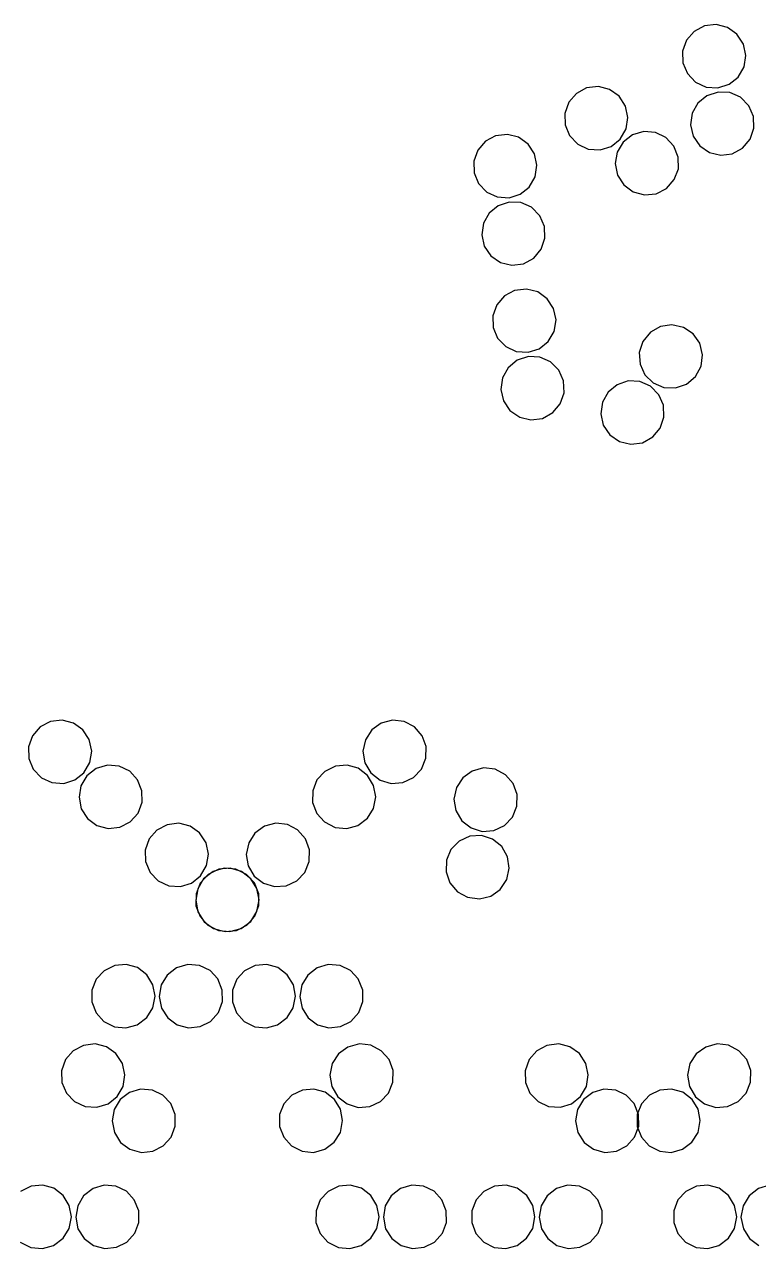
# Model space of a CAD drawing. Header units: metres. Extents: x -382 to 382, y -161 to 360.
# Drawn here: x -180 to -64.7, y -161.4 to 31 of the extents above; entities that cross this region are included whole.
import ezdxf

# ---------------------------------------------------------------- set-up
doc = ezdxf.new("R2010")
doc.units = ezdxf.units.M

msp = doc.modelspace()

# ---------------------------------------------------------------- linework, layer by layer
for p, q in [((-73.15, 30.83, -623.54), (-74.75, 29.97, -623.54)), ((-71.29, 31.05, -623.54), (-73.15, 30.83, -623.54)), ((-69.53, 30.59, -623.54), (-71.29, 31.05, -623.54)), ((-74.75, 29.97, -623.54), (-75.95, 28.6, -623.54)), ((-68.04, 29.54, -623.54), (-69.53, 30.59, -623.54)), ((-67.02, 27.98, -623.54), (-68.04, 29.54, -623.54)), ((-75.95, 28.6, -623.54), (-76.58, 26.84, -623.54)), ((-66.64, 26.19, -623.54), (-67.02, 27.98, -623.54)), ((-76.58, 26.84, -623.54), (-76.53, 25.02, -623.54)), ((-76.53, 25.02, -623.54), (-75.83, 23.34, -623.54)), ((-66.93, 24.39, -623.54), (-66.64, 26.19, -623.54)), ((-75.83, 23.34, -623.54), (-74.54, 21.99, -623.54)), ((-67.86, 22.78, -623.54), (-66.93, 24.39, -623.54)), ((-89.82, 21.29, -623.54), (-91.67, 21.07, -623.54)), ((-88.06, 20.84, -623.54), (-89.82, 21.29, -623.54)), ((-74.54, 21.99, -623.54), (-72.89, 21.22, -623.54)), ((-72.89, 21.22, -623.54), (-71.03, 21.1, -623.54)), ((-71.03, 21.1, -623.54), (-69.29, 21.65, -623.54)), ((-69.29, 21.65, -623.54), (-67.86, 22.78, -623.54)), ((-93.28, 20.21, -623.54), (-94.48, 18.84, -623.54)), ((-91.67, 21.07, -623.54), (-93.28, 20.21, -623.54)), ((-86.57, 19.78, -623.54), (-88.06, 20.84, -623.54)), ((-85.55, 18.22, -623.54), (-86.57, 19.78, -623.54)), ((-72.76, 19.85, -623.54), (-74.17, 18.69, -623.54)), ((-70.99, 20.43, -623.54), (-72.76, 19.85, -623.54)), ((-69.17, 20.34, -623.54), (-70.99, 20.43, -623.54)), ((-67.51, 19.6, -623.54), (-69.17, 20.34, -623.54)), ((-66.19, 18.27, -623.54), (-67.51, 19.6, -623.54)), ((-94.48, 18.84, -623.54), (-95.11, 17.08, -623.54)), ((-85.17, 16.44, -623.54), (-85.55, 18.22, -623.54)), ((-74.17, 18.69, -623.54), (-75.06, 17.1, -623.54)), ((-65.46, 16.6, -623.54), (-66.19, 18.27, -623.54)), ((-95.11, 17.08, -623.54), (-95.06, 15.26, -623.54)), ((-85.45, 14.64, -623.54), (-85.17, 16.44, -623.54)), ((-75.06, 17.1, -623.54), (-75.33, 15.25, -623.54)), ((-65.39, 14.74, -623.54), (-65.46, 16.6, -623.54)), ((-105.97, 13.54, -623.54), (-107.58, 12.68, -623.54)), ((-104.12, 13.76, -623.54), (-105.97, 13.54, -623.54)), ((-102.36, 13.31, -623.54), (-104.12, 13.76, -623.54)), ((-95.06, 15.26, -623.54), (-94.36, 13.58, -623.54)), ((-94.36, 13.58, -623.54), (-93.07, 12.23, -623.54)), ((-86.39, 13.03, -623.54), (-85.45, 14.64, -623.54)), ((-84.45, 13.69, -623.54), (-85.92, 12.55, -623.54)), ((-82.7, 14.21, -623.54), (-84.45, 13.69, -623.54)), ((-80.84, 14.06, -623.54), (-82.7, 14.21, -623.54)), ((-79.2, 13.26, -623.54), (-80.84, 14.06, -623.54)), ((-75.33, 15.25, -623.54), (-74.92, 13.48, -623.54)), ((-74.92, 13.48, -623.54), (-73.9, 11.97, -623.54)), ((-65.98, 13.02, -623.54), (-65.39, 14.74, -623.54)), ((-107.58, 12.68, -623.54), (-108.78, 11.31, -623.54)), ((-100.87, 12.25, -623.54), (-102.36, 13.31, -623.54)), ((-99.85, 10.69, -623.54), (-100.87, 12.25, -623.54)), ((-93.07, 12.23, -623.54), (-91.42, 11.46, -623.54)), ((-89.56, 11.34, -623.54), (-87.82, 11.89, -623.54)), ((-87.82, 11.89, -623.54), (-86.39, 13.03, -623.54)), ((-85.92, 12.55, -623.54), (-86.86, 10.99, -623.54)), ((-77.96, 11.93, -623.54), (-79.2, 13.26, -623.54)), ((-77.27, 10.19, -623.54), (-77.96, 11.93, -623.54)), ((-73.9, 11.97, -623.54), (-72.36, 10.91, -623.54)), ((-68.78, 10.72, -623.54), (-67.15, 11.62, -623.54)), ((-67.15, 11.62, -623.54), (-65.98, 13.02, -623.54)), ((-108.78, 11.31, -623.54), (-109.41, 9.55, -623.54)), ((-99.47, 8.91, -623.54), (-99.85, 10.69, -623.54)), ((-91.42, 11.46, -623.54), (-89.56, 11.34, -623.54)), ((-86.86, 10.99, -623.54), (-87.18, 9.19, -623.54)), ((-77.25, 8.37, -623.54), (-77.27, 10.19, -623.54)), ((-72.36, 10.91, -623.54), (-70.59, 10.48, -623.54)), ((-70.59, 10.48, -623.54), (-68.78, 10.72, -623.54)), ((-109.41, 9.55, -623.54), (-109.36, 7.73, -623.54)), ((-109.36, 7.73, -623.54), (-108.66, 6.05, -623.54)), ((-99.75, 7.11, -623.54), (-99.47, 8.91, -623.54)), ((-87.18, 9.19, -623.54), (-86.81, 7.36, -623.54)), ((-77.89, 6.66, -623.54), (-77.25, 8.37, -623.54)), ((-108.66, 6.05, -623.54), (-107.37, 4.7, -623.54)), ((-100.69, 5.49, -623.54), (-99.75, 7.11, -623.54)), ((-86.81, 7.36, -623.54), (-85.83, 5.83, -623.54)), ((-85.83, 5.83, -623.54), (-84.37, 4.74, -623.54)), ((-79.13, 5.27, -623.54), (-77.89, 6.66, -623.54)), ((-107.37, 4.7, -623.54), (-105.72, 3.93, -623.54)), ((-105.72, 3.93, -623.54), (-103.86, 3.81, -623.54)), ((-103.86, 3.81, -623.54), (-102.12, 4.36, -623.54)), ((-102.12, 4.36, -623.54), (-100.69, 5.49, -623.54)), ((-84.37, 4.74, -623.54), (-82.57, 4.25, -623.54)), ((-82.57, 4.25, -623.54), (-80.76, 4.44, -623.54)), ((-80.76, 4.44, -623.54), (-79.13, 5.27, -623.54)), ((-105.59, 2.56, -623.54), (-106.99, 1.4, -623.54)), ((-103.82, 3.14, -623.54), (-105.59, 2.56, -623.54)), ((-102, 3.05, -623.54), (-103.82, 3.14, -623.54)), ((-100.33, 2.31, -623.54), (-102, 3.05, -623.54)), ((-99.02, 0.99, -623.54), (-100.33, 2.31, -623.54)), ((-106.99, 1.4, -623.54), (-107.89, -0.19, -623.54)), ((-98.29, -0.69, -623.54), (-99.02, 0.99, -623.54)), ((-107.89, -0.19, -623.54), (-108.16, -2.04, -623.54)), ((-98.22, -2.55, -623.54), (-98.29, -0.69, -623.54)), ((-108.16, -2.04, -623.54), (-107.75, -3.81, -623.54)), ((-107.75, -3.81, -623.54), (-106.73, -5.32, -623.54)), ((-98.81, -4.27, -623.54), (-98.22, -2.55, -623.54)), ((-106.73, -5.32, -623.54), (-105.19, -6.38, -623.54)), ((-101.61, -6.57, -623.54), (-99.98, -5.67, -623.54)), ((-99.98, -5.67, -623.54), (-98.81, -4.27, -623.54)), ((-105.19, -6.38, -623.54), (-103.42, -6.81, -623.54)), ((-103.42, -6.81, -623.54), (-101.61, -6.57, -623.54)), ((-102.98, -10.76, -623.54), (-104.58, -11.62, -623.54)), ((-101.12, -10.54, -623.54), (-102.98, -10.76, -623.54)), ((-99.36, -11, -623.54), (-101.12, -10.54, -623.54)), ((-97.88, -12.06, -623.54), (-99.36, -11, -623.54)), ((-105.78, -13, -623.54), (-106.41, -14.75, -623.54)), ((-104.58, -11.62, -623.54), (-105.78, -13, -623.54)), ((-96.85, -13.62, -623.54), (-97.88, -12.06, -623.54)), ((-106.41, -14.75, -623.54), (-106.36, -16.57, -623.54)), ((-96.47, -15.4, -623.54), (-96.85, -13.62, -623.54)), ((-106.36, -16.57, -623.54), (-105.66, -18.26, -623.54)), ((-97.69, -18.81, -623.54), (-96.76, -17.2, -623.54)), ((-96.76, -17.2, -623.54), (-96.47, -15.4, -623.54)), ((-80.06, -16.43, -623.54), (-81.65, -17.33, -623.54)), ((-78.26, -16.16, -623.54), (-80.06, -16.43, -623.54)), ((-76.44, -16.57, -623.54), (-78.26, -16.16, -623.54)), ((-74.93, -17.58, -623.54), (-76.44, -16.57, -623.54)), ((-105.66, -18.26, -623.54), (-104.37, -19.6, -623.54)), ((-99.12, -19.94, -623.54), (-97.69, -18.81, -623.54)), ((-82.83, -18.77, -623.54), (-83.39, -20.51, -623.54)), ((-81.65, -17.33, -623.54), (-82.83, -18.77, -623.54)), ((-73.88, -19.07, -623.54), (-74.93, -17.58, -623.54)), ((-73.44, -20.89, -623.54), (-73.88, -19.07, -623.54)), ((-104.37, -19.6, -623.54), (-102.72, -20.37, -623.54)), ((-102.72, -20.37, -623.54), (-100.86, -20.49, -623.54)), ((-100.82, -21.16, -623.54), (-102.59, -21.75, -623.54)), ((-100.86, -20.49, -623.54), (-99.12, -19.94, -623.54)), ((-99, -21.25, -623.54), (-100.82, -21.16, -623.54)), ((-83.39, -20.51, -623.54), (-83.28, -22.37, -623.54)), ((-73.67, -22.69, -623.54), (-73.44, -20.89, -623.54)), ((-104, -22.91, -623.54), (-104.89, -24.49, -623.54)), ((-102.59, -21.75, -623.54), (-104, -22.91, -623.54)), ((-97.34, -21.99, -623.54), (-99, -21.25, -623.54)), ((-96.02, -23.32, -623.54), (-97.34, -21.99, -623.54)), ((-83.28, -22.37, -623.54), (-82.52, -24.03, -623.54)), ((-74.54, -24.3, -623.54), (-73.67, -22.69, -623.54)), ((-104.89, -24.49, -623.54), (-105.16, -26.34, -623.54)), ((-95.29, -24.99, -623.54), (-96.02, -23.32, -623.54)), ((-95.22, -26.85, -623.54), (-95.29, -24.99, -623.54)), ((-85.12, -24.99, -623.54), (-86.89, -25.58, -623.54)), ((-83.3, -25.09, -623.54), (-85.12, -24.99, -623.54)), ((-82.52, -24.03, -623.54), (-81.22, -25.3, -623.54)), ((-75.96, -25.5, -623.54), (-74.54, -24.3, -623.54)), ((-105.16, -26.34, -623.54), (-104.75, -28.12, -623.54)), ((-95.81, -28.58, -623.54), (-95.22, -26.85, -623.54)), ((-88.3, -26.74, -623.54), (-89.19, -28.32, -623.54)), ((-86.89, -25.58, -623.54), (-88.3, -26.74, -623.54)), ((-81.63, -25.83, -623.54), (-83.3, -25.09, -623.54)), ((-80.32, -27.15, -623.54), (-81.63, -25.83, -623.54)), ((-81.22, -25.3, -623.54), (-79.51, -26.04, -623.54)), ((-79.51, -26.04, -623.54), (-77.68, -26.1, -623.54)), ((-77.68, -26.1, -623.54), (-75.96, -25.5, -623.54)), ((-104.75, -28.12, -623.54), (-103.73, -29.63, -623.54)), ((-96.98, -29.97, -623.54), (-95.81, -28.58, -623.54)), ((-89.19, -28.32, -623.54), (-89.46, -30.17, -623.54)), ((-79.59, -28.82, -623.54), (-80.32, -27.15, -623.54)), ((-79.52, -30.68, -623.54), (-79.59, -28.82, -623.54)), ((-103.73, -29.63, -623.54), (-102.19, -30.69, -623.54)), ((-102.19, -30.69, -623.54), (-100.42, -31.11, -623.54)), ((-98.62, -30.87, -623.54), (-96.98, -29.97, -623.54)), ((-89.46, -30.17, -623.54), (-89.05, -31.95, -623.54)), ((-80.11, -32.41, -623.54), (-79.52, -30.68, -623.54)), ((-100.42, -31.11, -623.54), (-98.62, -30.87, -623.54)), ((-89.05, -31.95, -623.54), (-88.03, -33.46, -623.54)), ((-81.28, -33.8, -623.54), (-80.11, -32.41, -623.54)), ((-88.03, -33.46, -623.54), (-86.49, -34.52, -623.54)), ((-86.49, -34.52, -623.54), (-84.72, -34.94, -623.54)), ((-82.91, -34.7, -623.54), (-81.28, -33.8, -623.54)), ((-84.72, -34.94, -623.54), (-82.91, -34.7, -623.54)), ((-175.95, -78.53, -623.54), (-177.56, -79.39, -623.54)), ((-174.1, -78.31, -623.54), (-175.95, -78.53, -623.54)), ((-172.34, -78.77, -623.54), (-174.1, -78.31, -623.54)), ((-170.85, -79.83, -623.54), (-172.34, -78.77, -623.54)), ((-123.97, -78.79, -623.54), (-125.45, -79.86, -623.54)), ((-122.17, -78.31, -623.54), (-123.97, -78.79, -623.54)), ((-120.36, -78.52, -623.54), (-122.17, -78.31, -623.54)), ((-118.74, -79.36, -623.54), (-120.36, -78.52, -623.54)), ((-178.76, -80.77, -623.54), (-179.38, -82.52, -623.54)), ((-177.56, -79.39, -623.54), (-178.76, -80.77, -623.54)), ((-169.83, -81.38, -623.54), (-170.85, -79.83, -623.54)), ((-125.45, -79.86, -623.54), (-126.44, -81.39, -623.54)), ((-117.51, -80.76, -623.54), (-118.74, -79.36, -623.54)), ((-116.89, -82.48, -623.54), (-117.51, -80.76, -623.54)), ((-179.38, -82.52, -623.54), (-179.34, -84.34, -623.54)), ((-169.45, -83.17, -623.54), (-169.83, -81.38, -623.54)), ((-126.44, -81.39, -623.54), (-126.82, -83.21, -623.54)), ((-116.92, -84.3, -623.54), (-116.89, -82.48, -623.54)), ((-179.34, -84.34, -623.54), (-178.64, -86.03, -623.54)), ((-169.73, -84.97, -623.54), (-169.45, -83.17, -623.54)), ((-126.82, -83.21, -623.54), (-126.52, -85.01, -623.54)), ((-117.63, -86.02, -623.54), (-116.92, -84.3, -623.54)), ((-178.64, -86.03, -623.54), (-177.35, -87.37, -623.54)), ((-172.1, -87.71, -623.54), (-170.67, -86.58, -623.54)), ((-170.67, -86.58, -623.54), (-169.73, -84.97, -623.54)), ((-168.73, -85.91, -623.54), (-170.2, -87.05, -623.54)), ((-166.98, -85.39, -623.54), (-168.73, -85.91, -623.54)), ((-165.12, -85.55, -623.54), (-166.98, -85.39, -623.54)), ((-163.48, -86.35, -623.54), (-165.12, -85.55, -623.54)), ((-162.24, -87.68, -623.54), (-163.48, -86.35, -623.54)), ((-132.82, -86.37, -623.54), (-134.05, -87.72, -623.54)), ((-131.15, -85.55, -623.54), (-132.82, -86.37, -623.54)), ((-129.33, -85.39, -623.54), (-131.15, -85.55, -623.54)), ((-127.58, -85.89, -623.54), (-129.33, -85.39, -623.54)), ((-126.1, -87.02, -623.54), (-127.58, -85.89, -623.54)), ((-126.52, -85.01, -623.54), (-125.57, -86.61, -623.54)), ((-118.88, -87.35, -623.54), (-117.63, -86.02, -623.54)), ((-109.67, -86.32, -623.54), (-111.15, -87.39, -623.54)), ((-107.87, -85.84, -623.54), (-109.67, -86.32, -623.54)), ((-106.06, -86.05, -623.54), (-107.87, -85.84, -623.54)), ((-104.44, -86.89, -623.54), (-106.06, -86.05, -623.54)), ((-177.35, -87.37, -623.54), (-175.7, -88.14, -623.54)), ((-175.7, -88.14, -623.54), (-173.83, -88.26, -623.54)), ((-173.83, -88.26, -623.54), (-172.1, -87.71, -623.54)), ((-170.2, -87.05, -623.54), (-171.14, -88.62, -623.54)), ((-161.55, -89.41, -623.54), (-162.24, -87.68, -623.54)), ((-134.05, -87.72, -623.54), (-134.72, -89.41, -623.54)), ((-125.14, -88.57, -623.54), (-126.1, -87.02, -623.54)), ((-125.57, -86.61, -623.54), (-124.13, -87.74, -623.54)), ((-124.13, -87.74, -623.54), (-122.39, -88.27, -623.54)), ((-122.39, -88.27, -623.54), (-120.53, -88.13, -623.54)), ((-120.53, -88.13, -623.54), (-118.88, -87.35, -623.54)), ((-111.15, -87.39, -623.54), (-112.14, -88.92, -623.54)), ((-103.21, -88.3, -623.54), (-104.44, -86.89, -623.54)), ((-102.59, -90.01, -623.54), (-103.21, -88.3, -623.54)), ((-171.14, -88.62, -623.54), (-171.45, -90.41, -623.54)), ((-171.45, -90.41, -623.54), (-171.09, -92.24, -623.54)), ((-161.53, -91.23, -623.54), (-161.55, -89.41, -623.54)), ((-134.72, -89.41, -623.54), (-134.73, -91.28, -623.54)), ((-125.16, -92.2, -623.54), (-124.81, -90.37, -623.54)), ((-124.81, -90.37, -623.54), (-125.14, -88.57, -623.54)), ((-112.14, -88.92, -623.54), (-112.52, -90.74, -623.54)), ((-102.62, -91.83, -623.54), (-102.59, -90.01, -623.54)), ((-171.09, -92.24, -623.54), (-170.11, -93.78, -623.54)), ((-162.17, -92.94, -623.54), (-161.53, -91.23, -623.54)), ((-134.73, -91.28, -623.54), (-134.07, -92.98, -623.54)), ((-126.12, -93.74, -623.54), (-125.16, -92.2, -623.54)), ((-112.52, -90.74, -623.54), (-112.22, -92.54, -623.54)), ((-103.33, -93.56, -623.54), (-102.62, -91.83, -623.54)), ((-170.11, -93.78, -623.54), (-168.65, -94.86, -623.54)), ((-163.41, -94.33, -623.54), (-162.17, -92.94, -623.54)), ((-134.07, -92.98, -623.54), (-132.85, -94.33, -623.54)), ((-127.62, -94.86, -623.54), (-126.12, -93.74, -623.54)), ((-112.22, -92.54, -623.54), (-111.27, -94.14, -623.54)), ((-111.27, -94.14, -623.54), (-109.83, -95.27, -623.54)), ((-104.58, -94.88, -623.54), (-103.33, -93.56, -623.54)), ((-168.65, -94.86, -623.54), (-166.85, -95.35, -623.54)), ((-166.85, -95.35, -623.54), (-165.03, -95.16, -623.54)), ((-165.03, -95.16, -623.54), (-163.41, -94.33, -623.54)), ((-159.22, -95.61, -623.54), (-160.41, -96.99, -623.54)), ((-157.61, -94.75, -623.54), (-159.22, -95.61, -623.54)), ((-155.76, -94.53, -623.54), (-157.61, -94.75, -623.54)), ((-153.99, -94.99, -623.54), (-155.76, -94.53, -623.54)), ((-152.51, -96.05, -623.54), (-153.99, -94.99, -623.54)), ((-151.48, -97.61, -623.54), (-152.51, -96.05, -623.54)), ((-143.79, -96.08, -623.54), (-144.78, -97.61, -623.54)), ((-142.32, -95.01, -623.54), (-143.79, -96.08, -623.54)), ((-140.51, -94.53, -623.54), (-142.32, -95.01, -623.54)), ((-138.7, -94.74, -623.54), (-140.51, -94.53, -623.54)), ((-137.09, -95.58, -623.54), (-138.7, -94.74, -623.54)), ((-135.86, -96.99, -623.54), (-137.09, -95.58, -623.54)), ((-132.85, -94.33, -623.54), (-131.19, -95.17, -623.54)), ((-131.19, -95.17, -623.54), (-129.38, -95.35, -623.54)), ((-129.38, -95.35, -623.54), (-127.62, -94.86, -623.54)), ((-109.83, -95.27, -623.54), (-108.09, -95.8, -623.54)), ((-108.09, -95.8, -623.54), (-106.23, -95.66, -623.54)), ((-106.23, -95.66, -623.54), (-104.58, -94.88, -623.54)), ((-160.41, -96.99, -623.54), (-161.04, -98.74, -623.54)), ((-151.1, -99.39, -623.54), (-151.48, -97.61, -623.54)), ((-144.78, -97.61, -623.54), (-145.16, -99.43, -623.54)), ((-135.23, -98.7, -623.54), (-135.86, -96.99, -623.54)), ((-111.69, -97.32, -623.54), (-112.99, -98.66, -623.54)), ((-110.03, -96.57, -623.54), (-111.69, -97.32, -623.54)), ((-108.21, -96.46, -623.54), (-110.03, -96.57, -623.54)), ((-106.44, -97.03, -623.54), (-108.21, -96.46, -623.54)), ((-105.02, -98.17, -623.54), (-106.44, -97.03, -623.54)), ((-161.04, -98.74, -623.54), (-160.99, -100.56, -623.54)), ((-151.39, -101.19, -623.54), (-151.1, -99.39, -623.54)), ((-145.16, -99.43, -623.54), (-144.86, -101.23, -623.54)), ((-135.27, -100.52, -623.54), (-135.23, -98.7, -623.54)), ((-112.99, -98.66, -623.54), (-113.71, -100.33, -623.54)), ((-104.1, -99.79, -623.54), (-105.02, -98.17, -623.54)), ((-103.83, -101.6, -623.54), (-104.1, -99.79, -623.54)), ((-160.99, -100.56, -623.54), (-160.29, -102.25, -623.54)), ((-152.33, -102.8, -623.54), (-151.39, -101.19, -623.54)), ((-149.49, -101.77, -623.54), (-151.16, -102.59, -623.54)), ((-148.63, -101.61, -623.54), (-150.38, -102.13, -623.54)), ((-147.68, -101.61, -623.54), (-149.49, -101.77, -623.54)), ((-146.78, -101.77, -623.54), (-148.63, -101.61, -623.54)), ((-145.92, -102.11, -623.54), (-147.68, -101.61, -623.54)), ((-145.14, -102.57, -623.54), (-146.78, -101.77, -623.54)), ((-144.86, -101.23, -623.54), (-143.91, -102.83, -623.54)), ((-135.97, -102.25, -623.54), (-135.27, -100.52, -623.54)), ((-113.71, -100.33, -623.54), (-113.77, -102.15, -623.54)), ((-104.22, -103.37, -623.54), (-103.83, -101.6, -623.54)), ((-160.29, -102.25, -623.54), (-159, -103.59, -623.54)), ((-159, -103.59, -623.54), (-157.35, -104.36, -623.54)), ((-153.75, -103.94, -623.54), (-152.33, -102.8, -623.54)), ((-151.86, -103.28, -623.54), (-152.79, -104.84, -623.54)), ((-151.16, -102.59, -623.54), (-152.4, -103.94, -623.54)), ((-150.38, -102.13, -623.54), (-151.86, -103.28, -623.54)), ((-144.44, -103.24, -623.54), (-145.92, -102.11, -623.54)), ((-143.89, -103.9, -623.54), (-145.14, -102.57, -623.54)), ((-143.49, -104.8, -623.54), (-144.44, -103.24, -623.54)), ((-143.91, -102.83, -623.54), (-142.47, -103.96, -623.54)), ((-143.2, -105.63, -623.54), (-143.89, -103.9, -623.54)), ((-138.87, -104.35, -623.54), (-137.23, -103.57, -623.54)), ((-137.23, -103.57, -623.54), (-135.97, -102.25, -623.54)), ((-113.77, -102.15, -623.54), (-113.16, -103.92, -623.54)), ((-105.26, -104.92, -623.54), (-104.22, -103.37, -623.54)), ((-157.35, -104.36, -623.54), (-155.49, -104.48, -623.54)), ((-155.49, -104.48, -623.54), (-153.75, -103.94, -623.54)), ((-152.79, -104.84, -623.54), (-153.11, -106.63, -623.54)), ((-153.06, -105.63, -623.54), (-153.07, -107.5, -623.54)), ((-152.4, -103.94, -623.54), (-153.06, -105.63, -623.54)), ((-143.16, -106.59, -623.54), (-143.49, -104.8, -623.54)), ((-143.19, -107.45, -623.54), (-143.2, -105.63, -623.54)), ((-142.47, -103.96, -623.54), (-140.73, -104.49, -623.54)), ((-140.73, -104.49, -623.54), (-138.87, -104.35, -623.54)), ((-113.16, -103.92, -623.54), (-111.97, -105.3, -623.54)), ((-111.97, -105.3, -623.54), (-110.37, -106.17, -623.54)), ((-106.75, -105.97, -623.54), (-105.26, -104.92, -623.54)), ((-153.11, -106.63, -623.54), (-152.75, -108.46, -623.54)), ((-153.07, -107.5, -623.54), (-152.42, -109.2, -623.54)), ((-143.82, -109.16, -623.54), (-143.19, -107.45, -623.54)), ((-143.5, -108.42, -623.54), (-143.16, -106.59, -623.54)), ((-110.37, -106.17, -623.54), (-108.52, -106.41, -623.54)), ((-108.52, -106.41, -623.54), (-106.75, -105.97, -623.54)), ((-152.75, -108.46, -623.54), (-151.77, -110, -623.54)), ((-152.42, -109.2, -623.54), (-151.2, -110.55, -623.54)), ((-145.07, -110.55, -623.54), (-143.82, -109.16, -623.54)), ((-144.47, -109.97, -623.54), (-143.5, -108.42, -623.54)), ((-151.77, -110, -623.54), (-150.3, -111.08, -623.54)), ((-151.2, -110.55, -623.54), (-149.53, -111.39, -623.54)), ((-150.3, -111.08, -623.54), (-148.5, -111.57, -623.54)), ((-149.53, -111.39, -623.54), (-147.72, -111.57, -623.54)), ((-148.5, -111.57, -623.54), (-146.69, -111.38, -623.54)), ((-147.72, -111.57, -623.54), (-145.96, -111.08, -623.54)), ((-146.69, -111.38, -623.54), (-145.07, -110.55, -623.54)), ((-145.96, -111.08, -623.54), (-144.47, -109.97, -623.54)), ((-165.84, -116.88, -623.54), (-167.51, -117.71, -623.54)), ((-164.02, -116.72, -623.54), (-165.84, -116.88, -623.54)), ((-162.27, -117.23, -623.54), (-164.02, -116.72, -623.54)), ((-160.79, -118.36, -623.54), (-162.27, -117.23, -623.54)), ((-156.11, -117.25, -623.54), (-157.58, -118.39, -623.54)), ((-154.36, -116.73, -623.54), (-156.11, -117.25, -623.54)), ((-152.5, -116.88, -623.54), (-154.36, -116.73, -623.54)), ((-150.86, -117.68, -623.54), (-152.5, -116.88, -623.54)), ((-143.77, -116.88, -623.54), (-145.44, -117.71, -623.54)), ((-141.95, -116.72, -623.54), (-143.77, -116.88, -623.54)), ((-140.2, -117.23, -623.54), (-141.95, -116.72, -623.54)), ((-138.72, -118.36, -623.54), (-140.2, -117.23, -623.54)), ((-134.04, -117.25, -623.54), (-135.51, -118.39, -623.54)), ((-132.29, -116.73, -623.54), (-134.04, -117.25, -623.54)), ((-130.43, -116.88, -623.54), (-132.29, -116.73, -623.54)), ((-128.79, -117.68, -623.54), (-130.43, -116.88, -623.54)), ((-168.74, -119.05, -623.54), (-169.41, -120.75, -623.54)), ((-167.51, -117.71, -623.54), (-168.74, -119.05, -623.54)), ((-159.83, -119.91, -623.54), (-160.79, -118.36, -623.54)), ((-157.58, -118.39, -623.54), (-158.52, -119.95, -623.54)), ((-149.62, -119.01, -623.54), (-150.86, -117.68, -623.54)), ((-148.93, -120.75, -623.54), (-149.62, -119.01, -623.54)), ((-146.67, -119.05, -623.54), (-147.34, -120.75, -623.54)), ((-145.44, -117.71, -623.54), (-146.67, -119.05, -623.54)), ((-137.76, -119.91, -623.54), (-138.72, -118.36, -623.54)), ((-135.51, -118.39, -623.54), (-136.45, -119.95, -623.54)), ((-127.55, -119.01, -623.54), (-128.79, -117.68, -623.54)), ((-126.86, -120.75, -623.54), (-127.55, -119.01, -623.54)), ((-169.41, -120.75, -623.54), (-169.42, -122.61, -623.54)), ((-159.5, -121.7, -623.54), (-159.83, -119.91, -623.54)), ((-158.52, -119.95, -623.54), (-158.83, -121.75, -623.54)), ((-148.91, -122.57, -623.54), (-148.93, -120.75, -623.54)), ((-147.34, -120.75, -623.54), (-147.35, -122.61, -623.54)), ((-137.43, -121.7, -623.54), (-137.76, -119.91, -623.54)), ((-136.45, -119.95, -623.54), (-136.76, -121.75, -623.54)), ((-126.84, -122.57, -623.54), (-126.86, -120.75, -623.54)), ((-169.42, -122.61, -623.54), (-168.76, -124.31, -623.54)), ((-159.85, -123.53, -623.54), (-159.5, -121.7, -623.54)), ((-158.83, -121.75, -623.54), (-158.47, -123.58, -623.54)), ((-149.55, -124.28, -623.54), (-148.91, -122.57, -623.54)), ((-147.35, -122.61, -623.54), (-146.69, -124.31, -623.54)), ((-137.78, -123.53, -623.54), (-137.43, -121.7, -623.54)), ((-136.76, -121.75, -623.54), (-136.4, -123.58, -623.54)), ((-127.48, -124.28, -623.54), (-126.84, -122.57, -623.54)), ((-168.76, -124.31, -623.54), (-167.55, -125.67, -623.54)), ((-162.31, -126.2, -623.54), (-160.81, -125.08, -623.54)), ((-160.81, -125.08, -623.54), (-159.85, -123.53, -623.54)), ((-158.47, -123.58, -623.54), (-157.49, -125.11, -623.54)), ((-150.79, -125.67, -623.54), (-149.55, -124.28, -623.54)), ((-146.69, -124.31, -623.54), (-145.48, -125.67, -623.54)), ((-140.24, -126.2, -623.54), (-138.75, -125.08, -623.54)), ((-138.75, -125.08, -623.54), (-137.78, -123.53, -623.54)), ((-136.4, -123.58, -623.54), (-135.42, -125.11, -623.54)), ((-128.72, -125.67, -623.54), (-127.48, -124.28, -623.54)), ((-167.55, -125.67, -623.54), (-165.88, -126.51, -623.54)), ((-165.88, -126.51, -623.54), (-164.07, -126.68, -623.54)), ((-164.07, -126.68, -623.54), (-162.31, -126.2, -623.54)), ((-157.49, -125.11, -623.54), (-156.03, -126.2, -623.54)), ((-156.03, -126.2, -623.54), (-154.23, -126.69, -623.54)), ((-154.23, -126.69, -623.54), (-152.41, -126.5, -623.54)), ((-152.41, -126.5, -623.54), (-150.79, -125.67, -623.54)), ((-145.48, -125.67, -623.54), (-143.81, -126.51, -623.54)), ((-143.81, -126.51, -623.54), (-142, -126.68, -623.54)), ((-142, -126.68, -623.54), (-140.24, -126.2, -623.54)), ((-135.42, -125.11, -623.54), (-133.96, -126.2, -623.54)), ((-133.96, -126.2, -623.54), (-132.16, -126.69, -623.54)), ((-132.16, -126.69, -623.54), (-130.34, -126.5, -623.54)), ((-130.34, -126.5, -623.54), (-128.72, -125.67, -623.54)), ((-172.36, -130.31, -623.54), (-173.55, -131.68, -623.54)), ((-170.75, -129.45, -623.54), (-172.36, -130.31, -623.54)), ((-168.9, -129.23, -623.54), (-170.75, -129.45, -623.54)), ((-167.13, -129.69, -623.54), (-168.9, -129.23, -623.54)), ((-165.65, -130.74, -623.54), (-167.13, -129.69, -623.54)), ((-164.62, -132.3, -623.54), (-165.65, -130.74, -623.54)), ((-130.65, -130.78, -623.54), (-131.64, -132.3, -623.54)), ((-129.18, -129.71, -623.54), (-130.65, -130.78, -623.54)), ((-127.37, -129.23, -623.54), (-129.18, -129.71, -623.54)), ((-125.56, -129.44, -623.54), (-127.37, -129.23, -623.54)), ((-123.94, -130.28, -623.54), (-125.56, -129.44, -623.54)), ((-122.72, -131.68, -623.54), (-123.94, -130.28, -623.54)), ((-99.52, -130.31, -623.54), (-100.71, -131.68, -623.54)), ((-97.91, -129.45, -623.54), (-99.52, -130.31, -623.54)), ((-96.06, -129.23, -623.54), (-97.91, -129.45, -623.54)), ((-94.29, -129.69, -623.54), (-96.06, -129.23, -623.54)), ((-92.81, -130.74, -623.54), (-94.29, -129.69, -623.54)), ((-91.79, -132.3, -623.54), (-92.81, -130.74, -623.54)), ((-74.43, -130.78, -623.54), (-75.43, -132.3, -623.54)), ((-72.96, -129.71, -623.54), (-74.43, -130.78, -623.54)), ((-71.16, -129.23, -623.54), (-72.96, -129.71, -623.54)), ((-69.35, -129.44, -623.54), (-71.16, -129.23, -623.54)), ((-67.73, -130.28, -623.54), (-69.35, -129.44, -623.54)), ((-66.5, -131.68, -623.54), (-67.73, -130.28, -623.54)), ((-173.55, -131.68, -623.54), (-174.18, -133.44, -623.54)), ((-164.24, -134.09, -623.54), (-164.62, -132.3, -623.54)), ((-131.64, -132.3, -623.54), (-132.02, -134.13, -623.54)), ((-122.09, -133.4, -623.54), (-122.72, -131.68, -623.54)), ((-100.71, -131.68, -623.54), (-101.34, -133.44, -623.54)), ((-91.41, -134.09, -623.54), (-91.79, -132.3, -623.54)), ((-75.43, -132.3, -623.54), (-75.81, -134.13, -623.54)), ((-65.88, -133.4, -623.54), (-66.5, -131.68, -623.54)), ((-174.18, -133.44, -623.54), (-174.13, -135.26, -623.54)), ((-164.53, -135.89, -623.54), (-164.24, -134.09, -623.54)), ((-132.02, -134.13, -623.54), (-131.72, -135.93, -623.54)), ((-122.13, -135.22, -623.54), (-122.09, -133.4, -623.54)), ((-101.34, -133.44, -623.54), (-101.29, -135.26, -623.54)), ((-91.69, -135.89, -623.54), (-91.41, -134.09, -623.54)), ((-75.81, -134.13, -623.54), (-75.51, -135.93, -623.54)), ((-65.91, -135.22, -623.54), (-65.88, -133.4, -623.54)), ((-174.13, -135.26, -623.54), (-173.43, -136.94, -623.54)), ((-165.47, -137.5, -623.54), (-164.53, -135.89, -623.54)), ((-161.77, -136.31, -623.54), (-163.52, -136.83, -623.54)), ((-159.92, -136.47, -623.54), (-161.77, -136.31, -623.54)), ((-158.28, -137.26, -623.54), (-159.92, -136.47, -623.54)), ((-136.35, -136.47, -623.54), (-138.02, -137.29, -623.54)), ((-134.54, -136.31, -623.54), (-136.35, -136.47, -623.54)), ((-132.78, -136.81, -623.54), (-134.54, -136.31, -623.54)), ((-131.72, -135.93, -623.54), (-130.77, -137.53, -623.54)), ((-122.83, -136.94, -623.54), (-122.13, -135.22, -623.54)), ((-101.29, -135.26, -623.54), (-100.6, -136.94, -623.54)), ((-92.63, -137.5, -623.54), (-91.69, -135.89, -623.54)), ((-88.94, -136.31, -623.54), (-90.68, -136.83, -623.54)), ((-87.08, -136.47, -623.54), (-88.94, -136.31, -623.54)), ((-85.44, -137.26, -623.54), (-87.08, -136.47, -623.54)), ((-80.14, -136.47, -623.54), (-81.81, -137.29, -623.54)), ((-78.32, -136.31, -623.54), (-80.14, -136.47, -623.54)), ((-76.57, -136.81, -623.54), (-78.32, -136.31, -623.54)), ((-75.51, -135.93, -623.54), (-74.55, -137.53, -623.54)), ((-66.62, -136.94, -623.54), (-65.91, -135.22, -623.54)), ((-173.43, -136.94, -623.54), (-172.14, -138.29, -623.54)), ((-172.14, -138.29, -623.54), (-170.49, -139.06, -623.54)), ((-166.89, -138.63, -623.54), (-165.47, -137.5, -623.54)), ((-165, -137.97, -623.54), (-165.93, -139.54, -623.54)), ((-163.52, -136.83, -623.54), (-165, -137.97, -623.54)), ((-157.03, -138.6, -623.54), (-158.28, -137.26, -623.54)), ((-138.02, -137.29, -623.54), (-139.26, -138.64, -623.54)), ((-131.3, -137.94, -623.54), (-132.78, -136.81, -623.54)), ((-130.35, -139.49, -623.54), (-131.3, -137.94, -623.54)), ((-130.77, -137.53, -623.54), (-129.33, -138.65, -623.54)), ((-125.73, -139.05, -623.54), (-124.09, -138.26, -623.54)), ((-124.09, -138.26, -623.54), (-122.83, -136.94, -623.54)), ((-100.6, -136.94, -623.54), (-99.31, -138.29, -623.54)), ((-99.31, -138.29, -623.54), (-97.65, -139.06, -623.54)), ((-94.05, -138.63, -623.54), (-92.63, -137.5, -623.54)), ((-92.16, -137.97, -623.54), (-93.1, -139.54, -623.54)), ((-90.68, -136.83, -623.54), (-92.16, -137.97, -623.54)), ((-84.2, -138.6, -623.54), (-85.44, -137.26, -623.54)), ((-81.81, -137.29, -623.54), (-83.04, -138.64, -623.54)), ((-75.08, -137.94, -623.54), (-76.57, -136.81, -623.54)), ((-74.13, -139.49, -623.54), (-75.08, -137.94, -623.54)), ((-74.55, -137.53, -623.54), (-73.12, -138.65, -623.54)), ((-69.52, -139.05, -623.54), (-67.87, -138.26, -623.54)), ((-67.87, -138.26, -623.54), (-66.62, -136.94, -623.54)), ((-170.49, -139.06, -623.54), (-168.63, -139.18, -623.54)), ((-168.63, -139.18, -623.54), (-166.89, -138.63, -623.54)), ((-165.93, -139.54, -623.54), (-166.25, -141.33, -623.54)), ((-156.34, -140.33, -623.54), (-157.03, -138.6, -623.54)), ((-156.33, -142.15, -623.54), (-156.34, -140.33, -623.54)), ((-139.92, -140.33, -623.54), (-139.93, -142.2, -623.54)), ((-139.26, -138.64, -623.54), (-139.92, -140.33, -623.54)), ((-130.02, -141.28, -623.54), (-130.35, -139.49, -623.54)), ((-129.33, -138.65, -623.54), (-127.59, -139.19, -623.54)), ((-127.59, -139.19, -623.54), (-125.73, -139.05, -623.54)), ((-97.65, -139.06, -623.54), (-95.79, -139.18, -623.54)), ((-95.79, -139.18, -623.54), (-94.05, -138.63, -623.54)), ((-93.1, -139.54, -623.54), (-93.41, -141.33, -623.54)), ((-83.51, -140.33, -623.54), (-84.2, -138.6, -623.54)), ((-83.71, -140.33, -623.54), (-83.72, -142.2, -623.54)), ((-83.04, -138.64, -623.54), (-83.71, -140.33, -623.54)), ((-83.49, -142.15, -623.54), (-83.51, -140.33, -623.54)), ((-73.8, -141.28, -623.54), (-74.13, -139.49, -623.54)), ((-73.12, -138.65, -623.54), (-71.38, -139.19, -623.54)), ((-71.38, -139.19, -623.54), (-69.52, -139.05, -623.54)), ((-166.25, -141.33, -623.54), (-165.89, -143.16, -623.54)), ((-156.96, -143.86, -623.54), (-156.33, -142.15, -623.54)), ((-139.93, -142.2, -623.54), (-139.28, -143.9, -623.54)), ((-130.36, -143.12, -623.54), (-130.02, -141.28, -623.54)), ((-93.41, -141.33, -623.54), (-93.05, -143.16, -623.54)), ((-84.13, -143.86, -623.54), (-83.49, -142.15, -623.54)), ((-83.72, -142.2, -623.54), (-83.06, -143.9, -623.54)), ((-74.15, -143.12, -623.54), (-73.8, -141.28, -623.54)), ((-165.89, -143.16, -623.54), (-164.91, -144.7, -623.54)), ((-158.21, -145.25, -623.54), (-156.96, -143.86, -623.54)), ((-139.28, -143.9, -623.54), (-138.06, -145.25, -623.54)), ((-131.33, -144.66, -623.54), (-130.36, -143.12, -623.54)), ((-93.05, -143.16, -623.54), (-92.07, -144.7, -623.54)), ((-85.37, -145.25, -623.54), (-84.13, -143.86, -623.54)), ((-83.06, -143.9, -623.54), (-81.84, -145.25, -623.54)), ((-75.11, -144.66, -623.54), (-74.15, -143.12, -623.54)), ((-164.91, -144.7, -623.54), (-163.44, -145.78, -623.54)), ((-163.44, -145.78, -623.54), (-161.64, -146.27, -623.54)), ((-161.64, -146.27, -623.54), (-159.83, -146.08, -623.54)), ((-159.83, -146.08, -623.54), (-158.21, -145.25, -623.54)), ((-138.06, -145.25, -623.54), (-136.39, -146.09, -623.54)), ((-136.39, -146.09, -623.54), (-134.58, -146.27, -623.54)), ((-134.58, -146.27, -623.54), (-132.82, -145.78, -623.54)), ((-132.82, -145.78, -623.54), (-131.33, -144.66, -623.54)), ((-92.07, -144.7, -623.54), (-90.6, -145.78, -623.54)), ((-90.6, -145.78, -623.54), (-88.8, -146.27, -623.54)), ((-88.8, -146.27, -623.54), (-86.99, -146.08, -623.54)), ((-86.99, -146.08, -623.54), (-85.37, -145.25, -623.54)), ((-81.84, -145.25, -623.54), (-80.18, -146.09, -623.54)), ((-80.18, -146.09, -623.54), (-78.36, -146.27, -623.54)), ((-78.36, -146.27, -623.54), (-76.61, -145.78, -623.54)), ((-76.61, -145.78, -623.54), (-75.11, -144.66, -623.54)), ((-178.98, -151.58, -623.54), (-180.65, -152.41, -623.54)), ((-177.16, -151.42, -623.54), (-178.98, -151.58, -623.54)), ((-175.41, -151.92, -623.54), (-177.16, -151.42, -623.54)), ((-173.93, -153.05, -623.54), (-175.41, -151.92, -623.54)), ((-169.25, -151.94, -623.54), (-170.72, -153.09, -623.54)), ((-167.5, -151.43, -623.54), (-169.25, -151.94, -623.54)), ((-165.64, -151.58, -623.54), (-167.5, -151.43, -623.54)), ((-164, -152.38, -623.54), (-165.64, -151.58, -623.54)), ((-130.63, -151.58, -623.54), (-132.3, -152.41, -623.54)), ((-128.81, -151.42, -623.54), (-130.63, -151.58, -623.54)), ((-127.06, -151.92, -623.54), (-128.81, -151.42, -623.54)), ((-125.58, -153.05, -623.54), (-127.06, -151.92, -623.54)), ((-120.9, -151.94, -623.54), (-122.37, -153.09, -623.54)), ((-119.15, -151.43, -623.54), (-120.9, -151.94, -623.54)), ((-117.29, -151.58, -623.54), (-119.15, -151.43, -623.54)), ((-115.65, -152.38, -623.54), (-117.29, -151.58, -623.54)), ((-106.14, -151.58, -623.54), (-107.81, -152.41, -623.54)), ((-104.32, -151.42, -623.54), (-106.14, -151.58, -623.54)), ((-102.57, -151.92, -623.54), (-104.32, -151.42, -623.54)), ((-101.09, -153.05, -623.54), (-102.57, -151.92, -623.54)), ((-96.41, -151.94, -623.54), (-97.88, -153.09, -623.54)), ((-94.66, -151.43, -623.54), (-96.41, -151.94, -623.54)), ((-92.8, -151.58, -623.54), (-94.66, -151.43, -623.54)), ((-91.16, -152.38, -623.54), (-92.8, -151.58, -623.54)), ((-74.41, -151.58, -623.54), (-76.08, -152.41, -623.54)), ((-72.6, -151.42, -623.54), (-74.41, -151.58, -623.54)), ((-70.84, -151.92, -623.54), (-72.6, -151.42, -623.54)), ((-69.36, -153.05, -623.54), (-70.84, -151.92, -623.54)), ((-64.68, -151.94, -623.54), (-66.15, -153.09, -623.54)), ((-62.93, -151.43, -623.54), (-64.68, -151.94, -623.54)), ((-172.97, -154.61, -623.54), (-173.93, -153.05, -623.54)), ((-170.72, -153.09, -623.54), (-171.66, -154.65, -623.54)), ((-162.76, -153.71, -623.54), (-164, -152.38, -623.54)), ((-162.07, -155.44, -623.54), (-162.76, -153.71, -623.54)), ((-133.53, -153.75, -623.54), (-134.2, -155.45, -623.54)), ((-132.3, -152.41, -623.54), (-133.53, -153.75, -623.54)), ((-124.62, -154.61, -623.54), (-125.58, -153.05, -623.54)), ((-122.37, -153.09, -623.54), (-123.31, -154.65, -623.54)), ((-114.41, -153.71, -623.54), (-115.65, -152.38, -623.54)), ((-113.72, -155.44, -623.54), (-114.41, -153.71, -623.54)), ((-109.04, -153.75, -623.54), (-109.71, -155.45, -623.54)), ((-107.81, -152.41, -623.54), (-109.04, -153.75, -623.54)), ((-100.14, -154.61, -623.54), (-101.09, -153.05, -623.54)), ((-97.88, -153.09, -623.54), (-98.82, -154.65, -623.54)), ((-89.92, -153.71, -623.54), (-91.16, -152.38, -623.54)), ((-89.23, -155.44, -623.54), (-89.92, -153.71, -623.54)), ((-77.32, -153.75, -623.54), (-77.98, -155.45, -623.54)), ((-76.08, -152.41, -623.54), (-77.32, -153.75, -623.54)), ((-68.41, -154.61, -623.54), (-69.36, -153.05, -623.54)), ((-66.15, -153.09, -623.54), (-67.09, -154.65, -623.54)), ((-172.64, -156.4, -623.54), (-172.97, -154.61, -623.54)), ((-171.66, -154.65, -623.54), (-171.97, -156.44, -623.54)), ((-162.05, -157.27, -623.54), (-162.07, -155.44, -623.54)), ((-134.2, -155.45, -623.54), (-134.21, -157.31, -623.54)), ((-124.29, -156.4, -623.54), (-124.62, -154.61, -623.54)), ((-123.31, -154.65, -623.54), (-123.62, -156.44, -623.54)), ((-113.7, -157.27, -623.54), (-113.72, -155.44, -623.54)), ((-109.71, -155.45, -623.54), (-109.72, -157.31, -623.54)), ((-99.8, -156.4, -623.54), (-100.14, -154.61, -623.54)), ((-98.82, -154.65, -623.54), (-99.14, -156.44, -623.54)), ((-89.21, -157.27, -623.54), (-89.23, -155.44, -623.54)), ((-77.98, -155.45, -623.54), (-77.99, -157.31, -623.54)), ((-68.08, -156.4, -623.54), (-68.41, -154.61, -623.54)), ((-67.09, -154.65, -623.54), (-67.41, -156.44, -623.54)), ((-172.99, -158.23, -623.54), (-172.64, -156.4, -623.54)), ((-171.97, -156.44, -623.54), (-171.61, -158.27, -623.54)), ((-162.69, -158.97, -623.54), (-162.05, -157.27, -623.54)), ((-134.21, -157.31, -623.54), (-133.55, -159.01, -623.54)), ((-124.64, -158.23, -623.54), (-124.29, -156.4, -623.54)), ((-123.62, -156.44, -623.54), (-123.26, -158.27, -623.54)), ((-114.34, -158.97, -623.54), (-113.7, -157.27, -623.54)), ((-109.72, -157.31, -623.54), (-109.07, -159.01, -623.54)), ((-100.15, -158.23, -623.54), (-99.8, -156.4, -623.54)), ((-99.14, -156.44, -623.54), (-98.77, -158.27, -623.54)), ((-89.85, -158.97, -623.54), (-89.21, -157.27, -623.54)), ((-77.99, -157.31, -623.54), (-77.34, -159.01, -623.54)), ((-68.42, -158.23, -623.54), (-68.08, -156.4, -623.54)), ((-67.41, -156.44, -623.54), (-67.04, -158.27, -623.54)), ((-173.96, -159.78, -623.54), (-172.99, -158.23, -623.54)), ((-171.61, -158.27, -623.54), (-170.63, -159.81, -623.54)), ((-163.93, -160.37, -623.54), (-162.69, -158.97, -623.54)), ((-133.55, -159.01, -623.54), (-132.34, -160.37, -623.54)), ((-125.6, -159.78, -623.54), (-124.64, -158.23, -623.54)), ((-123.26, -158.27, -623.54), (-122.28, -159.81, -623.54)), ((-115.58, -160.37, -623.54), (-114.34, -158.97, -623.54)), ((-109.07, -159.01, -623.54), (-107.85, -160.37, -623.54)), ((-101.12, -159.78, -623.54), (-100.15, -158.23, -623.54)), ((-98.77, -158.27, -623.54), (-97.79, -159.81, -623.54)), ((-91.09, -160.37, -623.54), (-89.85, -158.97, -623.54)), ((-77.34, -159.01, -623.54), (-76.12, -160.37, -623.54)), ((-69.39, -159.78, -623.54), (-68.42, -158.23, -623.54)), ((-67.04, -158.27, -623.54), (-66.06, -159.81, -623.54)), ((-180.69, -160.37, -623.54), (-179.02, -161.21, -623.54)), ((-179.02, -161.21, -623.54), (-177.21, -161.38, -623.54)), ((-177.21, -161.38, -623.54), (-175.45, -160.89, -623.54)), ((-175.45, -160.89, -623.54), (-173.96, -159.78, -623.54)), ((-170.63, -159.81, -623.54), (-169.17, -160.89, -623.54)), ((-169.17, -160.89, -623.54), (-167.37, -161.38, -623.54)), ((-167.37, -161.38, -623.54), (-165.55, -161.19, -623.54)), ((-165.55, -161.19, -623.54), (-163.93, -160.37, -623.54)), ((-132.34, -160.37, -623.54), (-130.67, -161.21, -623.54)), ((-130.67, -161.21, -623.54), (-128.86, -161.38, -623.54)), ((-128.86, -161.38, -623.54), (-127.1, -160.89, -623.54)), ((-127.1, -160.89, -623.54), (-125.6, -159.78, -623.54)), ((-122.28, -159.81, -623.54), (-120.82, -160.89, -623.54)), ((-120.82, -160.89, -623.54), (-119.02, -161.38, -623.54)), ((-119.02, -161.38, -623.54), (-117.2, -161.19, -623.54)), ((-117.2, -161.19, -623.54), (-115.58, -160.37, -623.54)), ((-107.85, -160.37, -623.54), (-106.18, -161.21, -623.54)), ((-106.18, -161.21, -623.54), (-104.37, -161.38, -623.54)), ((-104.37, -161.38, -623.54), (-102.61, -160.89, -623.54)), ((-102.61, -160.89, -623.54), (-101.12, -159.78, -623.54)), ((-97.79, -159.81, -623.54), (-96.33, -160.89, -623.54)), ((-96.33, -160.89, -623.54), (-94.53, -161.38, -623.54)), ((-94.53, -161.38, -623.54), (-92.72, -161.19, -623.54)), ((-92.72, -161.19, -623.54), (-91.09, -160.37, -623.54)), ((-76.12, -160.37, -623.54), (-74.45, -161.21, -623.54)), ((-74.45, -161.21, -623.54), (-72.64, -161.38, -623.54)), ((-72.64, -161.38, -623.54), (-70.88, -160.89, -623.54)), ((-70.88, -160.89, -623.54), (-69.39, -159.78, -623.54)), ((-66.06, -159.81, -623.54), (-64.6, -160.89, -623.54))]:
    msp.add_line(p, q)

doc.saveas('drawing.dxf')
